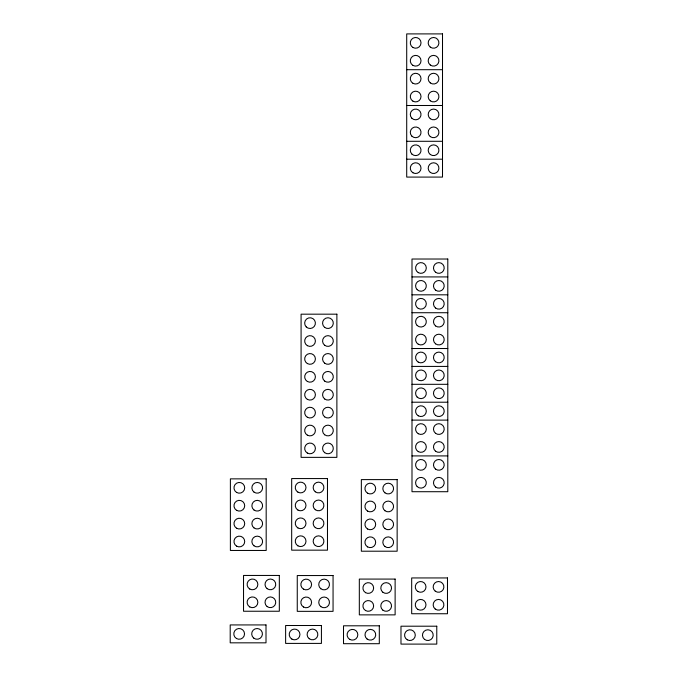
<?xml version="1.0" encoding="UTF-8"?>
<svg xmlns="http://www.w3.org/2000/svg" width="678" height="678" viewBox="0 0 678 678"><rect width="100%" height="100%" fill="white"/><g stroke="black" fill="none" stroke-linecap="round" stroke-linejoin="round"><path stroke-width="1.02" d="M406.707 69.698L442.505 69.698M406.707 105.497L442.505 105.497M406.707 141.295L442.505 141.295M406.707 159.194L442.505 159.194M411.995 276.921L447.794 276.921M411.995 294.82L447.794 294.82M411.995 312.719L447.794 312.719M411.995 348.517L447.794 348.517M411.995 366.417L447.794 366.417M411.995 384.316L447.794 384.316M411.995 402.215L447.794 402.215M411.995 420.114L447.794 420.114M411.995 455.913L447.794 455.913M442.505 33.9L406.707 33.9L406.707 177.085L442.505 177.085L442.505 33.9M447.794 259.021L411.995 259.021L411.995 491.711L447.794 491.711L447.794 259.021M336.881 314.177L301.083 314.177L301.083 457.362L336.881 457.362L336.881 314.177M327.474 478.566L291.676 478.566L291.676 550.163L327.474 550.163L327.474 478.566M266.183 478.863L230.384 478.863L230.384 550.46L266.183 550.46L266.183 478.863M397.147 479.609L361.349 479.609L361.349 551.206L397.147 551.206L397.147 479.609M279.328 575.452L243.529 575.452L243.529 611.242L279.328 611.242L279.328 575.452M333.059 575.546L297.261 575.546L297.261 611.344L333.059 611.344L333.059 575.546M447.48 577.944L411.682 577.944L411.682 613.743L447.48 613.743L447.48 577.944M395.121 579.08L359.323 579.08L359.323 614.87L395.121 614.87L395.121 579.08M266.005 624.93L230.206 624.93L230.206 642.829L266.005 642.829L266.005 624.93M321.423 625.506L285.624 625.506L285.624 643.405L321.423 643.405L321.423 625.506M379.307 625.802L343.509 625.802L343.509 643.702L379.307 643.702L379.307 625.802M436.776 626.201L400.978 626.201L400.978 644.1L436.776 644.1L436.776 626.201M253.979 527.882A5.373 5.373 0 0 0 262.555 524.297A5.373 5.373 0 0 0 255.165 518.653A5.373 5.373 0 0 0 253.979 527.882M236.647 528.264A5.373 5.373 0 0 0 244.707 523.611A5.373 5.373 0 0 0 236.647 518.958A5.373 5.373 0 0 0 236.647 528.264M253.979 545.782A5.373 5.373 0 0 0 262.555 542.197A5.373 5.373 0 0 0 255.165 536.552A5.373 5.373 0 0 0 253.979 545.782M236.647 546.163A5.373 5.373 0 0 0 244.707 541.51A5.373 5.373 0 0 0 236.647 536.857A5.373 5.373 0 0 0 236.647 546.163M236.647 510.365A5.373 5.373 0 0 0 244.707 505.712A5.373 5.373 0 0 0 236.647 501.059A5.373 5.373 0 0 0 236.647 510.365M253.979 509.983A5.373 5.373 0 0 0 262.555 506.398A5.373 5.373 0 0 0 255.165 500.762A5.373 5.373 0 0 0 253.979 509.983M253.979 492.084A5.373 5.373 0 0 0 262.555 488.499A5.373 5.373 0 0 0 255.165 482.863A5.373 5.373 0 0 0 253.979 492.084M236.647 492.465A5.373 5.373 0 0 0 244.707 487.813A5.373 5.373 0 0 0 236.647 483.168A5.373 5.373 0 0 0 236.647 492.465M411.86 136.142A5.373 5.373 0 0 0 420.843 133.736A5.373 5.373 0 0 0 414.266 127.159A5.373 5.373 0 0 0 411.86 136.142M430.293 136.609A5.373 5.373 0 0 0 438.878 133.032A5.373 5.373 0 0 0 431.488 127.388A5.373 5.373 0 0 0 430.293 136.609M430.293 118.709A5.373 5.373 0 0 0 438.878 115.133A5.373 5.373 0 0 0 431.488 109.489A5.373 5.373 0 0 0 430.293 118.709M411.86 118.243A5.373 5.373 0 0 0 420.843 115.836A5.373 5.373 0 0 0 414.266 109.26A5.373 5.373 0 0 0 411.86 118.243M411.86 154.042A5.373 5.373 0 0 0 420.843 151.635A5.373 5.373 0 0 0 414.266 145.058A5.373 5.373 0 0 0 411.86 154.042M430.293 154.508A5.373 5.373 0 0 0 438.878 150.931A5.373 5.373 0 0 0 431.488 145.287A5.373 5.373 0 0 0 430.293 154.508M412.97 65.402A5.373 5.373 0 0 0 421.021 60.749A5.373 5.373 0 0 0 412.97 56.096A5.373 5.373 0 0 0 412.97 65.402M430.293 65.02A5.373 5.373 0 0 0 438.878 61.435A5.373 5.373 0 0 0 431.488 55.791A5.373 5.373 0 0 0 430.293 65.02M430.293 47.121A5.373 5.373 0 0 0 438.878 43.536A5.373 5.373 0 0 0 431.488 37.892A5.373 5.373 0 0 0 430.293 47.121M412.97 47.502A5.373 5.373 0 0 0 421.021 42.85A5.373 5.373 0 0 0 412.97 38.197A5.373 5.373 0 0 0 412.97 47.502M412.97 172.788A5.373 5.373 0 0 0 421.021 168.144A5.373 5.373 0 0 0 412.97 163.491A5.373 5.373 0 0 0 412.97 172.788M430.293 172.407A5.373 5.373 0 0 0 438.878 168.822A5.373 5.373 0 0 0 431.488 163.186A5.373 5.373 0 0 0 430.293 172.407M430.293 100.819A5.373 5.373 0 0 0 438.878 97.234A5.373 5.373 0 0 0 431.488 91.589A5.373 5.373 0 0 0 430.293 100.819M412.97 83.301A5.373 5.373 0 0 0 421.021 78.648A5.373 5.373 0 0 0 412.97 73.995A5.373 5.373 0 0 0 412.97 83.301M430.293 82.919A5.373 5.373 0 0 0 438.878 79.334A5.373 5.373 0 0 0 431.488 73.69A5.373 5.373 0 0 0 430.293 82.919M412.97 101.192A5.373 5.373 0 0 0 421.021 96.547A5.373 5.373 0 0 0 412.97 91.894A5.373 5.373 0 0 0 412.97 101.192M435.581 397.537A5.373 5.373 0 0 0 444.166 393.952A5.373 5.373 0 0 0 436.776 388.308A5.373 5.373 0 0 0 435.581 397.537M417.148 397.062A5.373 5.373 0 0 0 426.131 394.655A5.373 5.373 0 0 0 419.555 388.079A5.373 5.373 0 0 0 417.148 397.062M418.258 308.422A5.373 5.373 0 0 0 426.309 303.769A5.373 5.373 0 0 0 418.258 299.125A5.373 5.373 0 0 0 418.258 308.422M435.581 308.041A5.373 5.373 0 0 0 444.166 304.456A5.373 5.373 0 0 0 436.776 298.82A5.373 5.373 0 0 0 435.581 308.041M418.258 344.221A5.373 5.373 0 0 0 426.309 339.568A5.373 5.373 0 0 0 418.258 334.915A5.373 5.373 0 0 0 418.258 344.221M435.581 343.839A5.373 5.373 0 0 0 444.166 340.254A5.373 5.373 0 0 0 436.776 334.618A5.373 5.373 0 0 0 435.581 343.839M435.581 325.94A5.373 5.373 0 0 0 444.166 322.355A5.373 5.373 0 0 0 436.776 316.719A5.373 5.373 0 0 0 435.581 325.94M417.148 325.465A5.373 5.373 0 0 0 426.131 323.059A5.373 5.373 0 0 0 419.555 316.482A5.373 5.373 0 0 0 417.148 325.465M435.581 290.142A5.373 5.373 0 0 0 444.166 286.557A5.373 5.373 0 0 0 436.776 280.921A5.373 5.373 0 0 0 435.581 290.142M417.148 289.667A5.373 5.373 0 0 0 426.131 287.26A5.373 5.373 0 0 0 419.555 280.684A5.373 5.373 0 0 0 417.148 289.667M424.572 639.422A5.373 5.373 0 0 0 433.157 635.837A5.373 5.373 0 0 0 425.759 630.193A5.373 5.373 0 0 0 424.572 639.422M407.249 639.803A5.373 5.373 0 0 0 415.3 635.15A5.373 5.373 0 0 0 407.249 630.498A5.373 5.373 0 0 0 407.249 639.803M291.887 639.108A5.373 5.373 0 0 0 299.947 634.455A5.373 5.373 0 0 0 291.887 629.803A5.373 5.373 0 0 0 291.887 639.108M309.219 638.727A5.373 5.373 0 0 0 317.796 635.142A5.373 5.373 0 0 0 310.405 629.498A5.373 5.373 0 0 0 309.219 638.727M303.524 607.039A5.373 5.373 0 0 0 311.575 602.395A5.373 5.373 0 0 0 303.524 597.742A5.373 5.373 0 0 0 303.524 607.039M320.855 606.657A5.373 5.373 0 0 0 329.432 603.081A5.373 5.373 0 0 0 322.042 597.437A5.373 5.373 0 0 0 320.855 606.657M320.855 588.767A5.373 5.373 0 0 0 329.432 585.182A5.373 5.373 0 0 0 322.042 579.537A5.373 5.373 0 0 0 320.855 588.767M303.524 589.14A5.373 5.373 0 0 0 311.575 584.495A5.373 5.373 0 0 0 303.524 579.843A5.373 5.373 0 0 0 303.524 589.14M417.148 379.163A5.373 5.373 0 0 0 426.131 376.756A5.373 5.373 0 0 0 419.555 370.18A5.373 5.373 0 0 0 417.148 379.163M435.581 379.638A5.373 5.373 0 0 0 444.166 376.053A5.373 5.373 0 0 0 436.776 370.408A5.373 5.373 0 0 0 435.581 379.638M349.772 639.405A5.373 5.373 0 0 0 357.831 634.752A5.373 5.373 0 0 0 349.772 630.099A5.373 5.373 0 0 0 349.772 639.405M367.103 639.023A5.373 5.373 0 0 0 375.68 635.439A5.373 5.373 0 0 0 368.29 629.794A5.373 5.373 0 0 0 367.103 639.023M418.258 415.817A5.373 5.373 0 0 0 426.309 411.165A5.373 5.373 0 0 0 418.258 406.512A5.373 5.373 0 0 0 418.258 415.817M435.581 415.436A5.373 5.373 0 0 0 444.166 411.851A5.373 5.373 0 0 0 436.776 406.207A5.373 5.373 0 0 0 435.581 415.436M365.586 610.573A5.373 5.373 0 0 0 373.637 605.92A5.373 5.373 0 0 0 365.586 601.276A5.373 5.373 0 0 0 365.586 610.573M382.909 610.192A5.373 5.373 0 0 0 391.494 606.607A5.373 5.373 0 0 0 384.104 600.971A5.373 5.373 0 0 0 382.909 610.192M365.586 592.674A5.373 5.373 0 0 0 373.637 588.021A5.373 5.373 0 0 0 365.586 583.377A5.373 5.373 0 0 0 365.586 592.674M382.909 592.292A5.373 5.373 0 0 0 391.494 588.707A5.373 5.373 0 0 0 384.104 583.072A5.373 5.373 0 0 0 382.909 592.292M418.258 451.616A5.373 5.373 0 0 0 426.309 446.963A5.373 5.373 0 0 0 418.258 442.31A5.373 5.373 0 0 0 418.258 451.616M435.581 451.234A5.373 5.373 0 0 0 444.166 447.65A5.373 5.373 0 0 0 436.776 442.005A5.373 5.373 0 0 0 435.581 451.234M435.581 433.335A5.373 5.373 0 0 0 444.166 429.75A5.373 5.373 0 0 0 436.776 424.106A5.373 5.373 0 0 0 435.581 433.335M418.258 433.717A5.373 5.373 0 0 0 426.309 429.064A5.373 5.373 0 0 0 418.258 424.411A5.373 5.373 0 0 0 418.258 433.717M417.148 486.558A5.373 5.373 0 0 0 426.131 484.151A5.373 5.373 0 0 0 419.555 477.575A5.373 5.373 0 0 0 417.148 486.558M435.581 487.024A5.373 5.373 0 0 0 444.166 483.448A5.373 5.373 0 0 0 436.776 477.804A5.373 5.373 0 0 0 435.581 487.024M435.581 469.125A5.373 5.373 0 0 0 444.166 465.549A5.373 5.373 0 0 0 436.776 459.904A5.373 5.373 0 0 0 435.581 469.125M418.258 469.507A5.373 5.373 0 0 0 426.309 464.862A5.373 5.373 0 0 0 418.258 460.209A5.373 5.373 0 0 0 418.258 469.507M417.945 609.446A5.373 5.373 0 0 0 425.996 604.793A5.373 5.373 0 0 0 417.945 600.14A5.373 5.373 0 0 0 417.945 609.446M435.268 609.064A5.373 5.373 0 0 0 443.853 605.479A5.373 5.373 0 0 0 436.454 599.835A5.373 5.373 0 0 0 435.268 609.064M435.268 591.165A5.373 5.373 0 0 0 443.853 587.58A5.373 5.373 0 0 0 436.454 581.936A5.373 5.373 0 0 0 435.268 591.165M417.945 591.547A5.373 5.373 0 0 0 425.996 586.894A5.373 5.373 0 0 0 417.945 582.241A5.373 5.373 0 0 0 417.945 591.547M418.258 272.624A5.373 5.373 0 0 0 426.309 267.971A5.373 5.373 0 0 0 418.258 263.327A5.373 5.373 0 0 0 418.258 272.624M435.581 272.242A5.373 5.373 0 0 0 444.166 268.658A5.373 5.373 0 0 0 436.776 263.022A5.373 5.373 0 0 0 435.581 272.242M418.258 362.12A5.373 5.373 0 0 0 426.309 357.467A5.373 5.373 0 0 0 418.258 352.814A5.373 5.373 0 0 0 418.258 362.12M435.581 361.738A5.373 5.373 0 0 0 444.166 358.154A5.373 5.373 0 0 0 436.776 352.509A5.373 5.373 0 0 0 435.581 361.738M367.612 493.211A5.373 5.373 0 0 0 375.671 488.558A5.373 5.373 0 0 0 367.612 483.906A5.373 5.373 0 0 0 367.612 493.211M367.612 546.909A5.373 5.373 0 0 0 375.671 542.256A5.373 5.373 0 0 0 367.612 537.603A5.373 5.373 0 0 0 367.612 546.909M384.943 528.628A5.373 5.373 0 0 0 393.528 525.043A5.373 5.373 0 0 0 386.129 519.399A5.373 5.373 0 0 0 384.943 528.628M384.943 546.527A5.373 5.373 0 0 0 393.528 542.942A5.373 5.373 0 0 0 386.129 537.298A5.373 5.373 0 0 0 384.943 546.527M384.943 492.83A5.373 5.373 0 0 0 393.528 489.245A5.373 5.373 0 0 0 386.129 483.6A5.373 5.373 0 0 0 384.943 492.83M367.612 511.11A5.373 5.373 0 0 0 375.671 506.458A5.373 5.373 0 0 0 367.612 501.805A5.373 5.373 0 0 0 367.612 511.11M384.943 510.729A5.373 5.373 0 0 0 393.528 507.144A5.373 5.373 0 0 0 386.129 501.5A5.373 5.373 0 0 0 384.943 510.729M367.612 529.01A5.373 5.373 0 0 0 375.671 524.357A5.373 5.373 0 0 0 367.612 519.704A5.373 5.373 0 0 0 367.612 529.01M236.478 638.532A5.373 5.373 0 0 0 244.529 633.879A5.373 5.373 0 0 0 236.478 629.226A5.373 5.373 0 0 0 236.478 638.532M253.801 638.151A5.373 5.373 0 0 0 262.386 634.566A5.373 5.373 0 0 0 254.987 628.93A5.373 5.373 0 0 0 253.801 638.151M249.792 589.046A5.373 5.373 0 0 0 257.852 584.394A5.373 5.373 0 0 0 249.792 579.749A5.373 5.373 0 0 0 249.792 589.046M249.792 606.946A5.373 5.373 0 0 0 257.852 602.293A5.373 5.373 0 0 0 249.792 597.649A5.373 5.373 0 0 0 249.792 606.946M267.124 606.564A5.373 5.373 0 0 0 275.7 602.979A5.373 5.373 0 0 0 268.31 597.343A5.373 5.373 0 0 0 267.124 606.564M267.124 588.665A5.373 5.373 0 0 0 275.7 585.08A5.373 5.373 0 0 0 268.31 579.444A5.373 5.373 0 0 0 267.124 588.665M297.939 510.068A5.373 5.373 0 0 0 305.998 505.415A5.373 5.373 0 0 0 297.939 500.762A5.373 5.373 0 0 0 297.939 510.068M297.939 492.169A5.373 5.373 0 0 0 305.998 487.516A5.373 5.373 0 0 0 297.939 482.863A5.373 5.373 0 0 0 297.939 492.169M315.27 509.687A5.373 5.373 0 0 0 323.855 506.102A5.373 5.373 0 0 0 316.457 500.457A5.373 5.373 0 0 0 315.27 509.687M315.27 491.787A5.373 5.373 0 0 0 323.855 488.202A5.373 5.373 0 0 0 316.457 482.558A5.373 5.373 0 0 0 315.27 491.787M297.939 527.959A5.373 5.373 0 0 0 305.998 523.314A5.373 5.373 0 0 0 297.939 518.662A5.373 5.373 0 0 0 297.939 527.959M315.27 527.586A5.373 5.373 0 0 0 323.855 524.001A5.373 5.373 0 0 0 316.457 518.356A5.373 5.373 0 0 0 315.27 527.586M315.27 545.476A5.373 5.373 0 0 0 323.855 541.9A5.373 5.373 0 0 0 316.457 536.256A5.373 5.373 0 0 0 315.27 545.476M297.939 545.858A5.373 5.373 0 0 0 305.998 541.214A5.373 5.373 0 0 0 297.939 536.561A5.373 5.373 0 0 0 297.939 545.858M324.677 345.288A5.373 5.373 0 0 0 333.262 341.712A5.373 5.373 0 0 0 325.864 336.068A5.373 5.373 0 0 0 324.677 345.288M307.354 345.67A5.373 5.373 0 0 0 315.406 341.026A5.373 5.373 0 0 0 307.354 336.373A5.373 5.373 0 0 0 307.354 345.67M324.677 398.986A5.373 5.373 0 0 0 333.262 395.401A5.373 5.373 0 0 0 325.864 389.765A5.373 5.373 0 0 0 324.677 398.986M307.354 417.267A5.373 5.373 0 0 0 315.406 412.614A5.373 5.373 0 0 0 307.354 407.97A5.373 5.373 0 0 0 307.354 417.267M307.354 399.367A5.373 5.373 0 0 0 315.406 394.723A5.373 5.373 0 0 0 307.354 390.07A5.373 5.373 0 0 0 307.354 399.367M324.677 381.087A5.373 5.373 0 0 0 333.262 377.51A5.373 5.373 0 0 0 325.864 371.866A5.373 5.373 0 0 0 324.677 381.087M324.677 363.188A5.373 5.373 0 0 0 333.262 359.611A5.373 5.373 0 0 0 325.864 353.967A5.373 5.373 0 0 0 324.677 363.188M306.236 326.923A5.373 5.373 0 0 0 315.219 324.516A5.373 5.373 0 0 0 308.643 317.94A5.373 5.373 0 0 0 306.236 326.923M324.677 327.398A5.373 5.373 0 0 0 333.262 323.813A5.373 5.373 0 0 0 325.864 318.168A5.373 5.373 0 0 0 324.677 327.398M307.354 363.569A5.373 5.373 0 0 0 315.406 358.925A5.373 5.373 0 0 0 307.354 354.272A5.373 5.373 0 0 0 307.354 363.569M324.677 416.885A5.373 5.373 0 0 0 333.262 413.3A5.373 5.373 0 0 0 325.864 407.664A5.373 5.373 0 0 0 324.677 416.885M324.677 452.684A5.373 5.373 0 0 0 333.262 449.099A5.373 5.373 0 0 0 325.864 443.463A5.373 5.373 0 0 0 324.677 452.684M324.677 434.784A5.373 5.373 0 0 0 333.262 431.2A5.373 5.373 0 0 0 325.864 425.564A5.373 5.373 0 0 0 324.677 434.784M307.354 435.166A5.373 5.373 0 0 0 315.406 430.513A5.373 5.373 0 0 0 307.354 425.869A5.373 5.373 0 0 0 307.354 435.166M307.354 381.468A5.373 5.373 0 0 0 315.406 376.824A5.373 5.373 0 0 0 307.354 372.171A5.373 5.373 0 0 0 307.354 381.468M307.354 453.065A5.373 5.373 0 0 0 315.406 448.412A5.373 5.373 0 0 0 307.354 443.768A5.373 5.373 0 0 0 307.354 453.065"/></g></svg>
